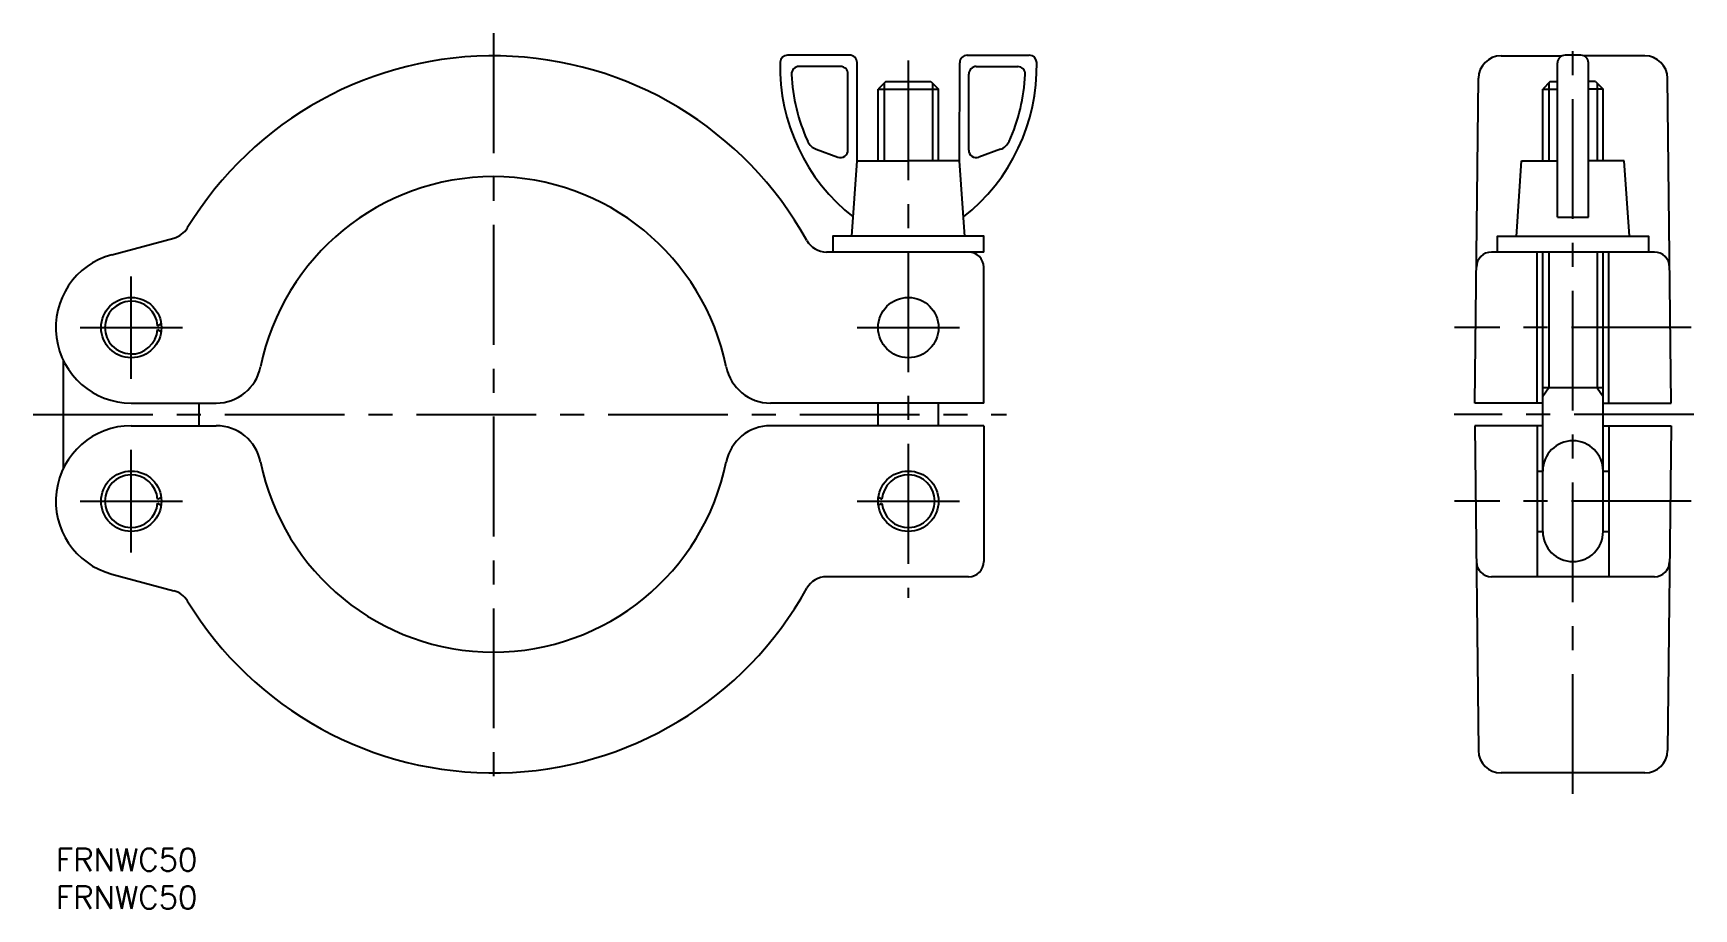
# Model space of a CAD drawing. Extents: x -3 to 217, y -8 to 108.
import ezdxf

# ---------------------------------------------------------------- set-up
doc = ezdxf.new("R2010")
doc.units = 0
doc.header["$LTSCALE"] = 0.5
doc.linetypes.add('CENTER', pattern=[50.8, 31.75, -6.35, 6.35, -6.35])
for name, color, linetype in [('MSM_CENTER', 1, 'CENTER'), ('MSM_CONTINUOUS', 7, 'CONTINUOUS'), ('MSM_NARROW', 5, 'CONTINUOUS'), ('MSM_PART_NUMBER', 7, 'CONTINUOUS')]:
    doc.layers.add(name, color=color, linetype=linetype)
doc.styles.get("Standard").update_dxf_attribs({"font": 'txt.shx', "height": 3, "bigfont": 'bigfont.shx'})

msp = doc.modelspace()

# ---------------------------------------------------------------- linework, layer by layer
at = {"layer": 'MSM_CENTER'}
for p, q in [((58, 108), (58, 7)), ((201.1, 7.21), (201.1, 107.88)), ((113, 104.39), (113, 33.21)), ((10, 62.21), (10, 75.79)), ((3.21, 69), (16.79, 69)), ((106.21, 69), (119.79, 69)), ((216.79, 69), (185.42, 69)), ((-3, 57.5), (126, 57.5)), ((217.12, 57.5), (185.35, 57.5)), ((10, 39.21), (10, 52.79)), ((3.21, 46), (16.79, 46)), ((106.21, 46), (119.79, 46)), ((216.79, 46), (185.42, 46))]:
    msp.add_line(p, q, dxfattribs=at)
at = {"layer": 'MSM_CONTINUOUS'}
for p, q in [((105.2, 105.1), (97, 105.1)), ((104, 103.6), (98.52, 103.6)), ((106.2, 91.1), (106.2, 104.1)), ((119.8, 91.09), (119.81, 104.09)), ((120.82, 105.09), (129.02, 105.09)), ((122.01, 103.59), (127.5, 103.59)), ((191.57, 105), (199.64, 105)), ((199.05, 83.65), (199.05, 104.09)), ((202.15, 105.09), (200.05, 105.09)), ((210.64, 105), (202.57, 105)), ((203.15, 83.65), (203.15, 104.09)), ((105, 92.53), (105, 102.6)), ((110, 101.6), (109, 100.6)), ((110, 101.6), (116, 101.6)), ((116, 101.6), (117, 100.6)), ((121.01, 92.52), (121.01, 102.59)), ((188.1, 59), (188.57, 102.03)), ((198.1, 101.6), (197.1, 100.6)), ((198.1, 101.6), (199.05, 101.6)), ((204.1, 101.6), (203.15, 101.6)), ((204.1, 101.6), (205.1, 100.6)), ((214.1, 59), (213.64, 102.03)), ((109, 91.1), (109, 100.6)), ((109, 100.6), (117, 100.6)), ((117, 91.1), (117, 100.6)), ((197.1, 91.1), (197.1, 100.6)), ((197.1, 100.6), (199.05, 100.6)), ((205.1, 100.6), (203.15, 100.6)), ((205.1, 91.1), (205.1, 100.6)), ((100.79, 92.63), (103.66, 91.59)), ((125.22, 92.62), (122.35, 91.58)), ((105.5, 81.1), (106.2, 91.1)), ((106.2, 91.1), (113, 91.1)), ((119.8, 91.09), (113, 91.1)), ((120.5, 81.09), (119.8, 91.09)), ((193.61, 81.09), (194.3, 91.1)), ((194.3, 91.1), (199.05, 91.1)), ((207.9, 91.1), (203.15, 91.1)), ((208.6, 81.1), (207.9, 91.1)), ((199.05, 83.65), (203.15, 83.65)), ((7.41, 78.66), (15.64, 80.86)), ((123, 79), (102.16, 79)), ((211.91, 79), (190.3, 79)), ((196.35, 59), (196.35, 79)), ((197.1, 42), (197.1, 79)), ((205.1, 42), (205.1, 79)), ((205.85, 59), (205.85, 79)), ((123, 59), (123, 77)), ((13.49, 69.25), (14.01, 69.55)), ((13.49, 68.75), (14.01, 68.45)), ((1, 50.36), (1, 64.64)), ((205.1, 61), (197.1, 61)), ((10, 59), (21.26, 59)), ((19, 56), (19, 59)), ((123, 59), (94.74, 59)), ((109, 56), (109, 59)), ((117, 56), (117, 59)), ((197.1, 59), (188.1, 59)), ((205.1, 59), (214.1, 59)), ((10, 56), (21.26, 56)), ((123, 56), (94.74, 56)), ((123, 56), (123, 38)), ((188.1, 56), (188.57, 12.97)), ((197.1, 56), (188.1, 56)), ((196.35, 56), (196.35, 36)), ((205.1, 56), (214.1, 56)), ((205.85, 56), (205.85, 36)), ((214.1, 56), (213.64, 12.97)), ((196.35, 50), (197.1, 50)), ((205.1, 50), (205.85, 50)), ((13.49, 46.25), (14.01, 46.55)), ((108.94, 46.58), (109.51, 46.25)), ((13.49, 45.75), (14.01, 45.45)), ((108.94, 45.42), (109.51, 45.75)), ((196.35, 42), (197.1, 42)), ((205.1, 42), (205.85, 42)), ((7.41, 36.34), (15.64, 34.14)), ((121, 36), (102.16, 36)), ((211.91, 36), (190.3, 36)), ((210.64, 10), (191.57, 10))]:
    msp.add_line(p, q, dxfattribs=at)
for points in [[(123, 79), (123, 81.1), (103, 81.1), (103, 79)], [(191.1, 79), (191.1, 81.1), (211.1, 81.1), (211.1, 79)]]:
    msp.add_lwpolyline(points, dxfattribs=at)
for centre in [(10, 69), (113, 69), (10, 46), (113, 46)]:
    msp.add_circle(centre, 4, dxfattribs=at)
for centre, radius, start, end in [((58, 57.5), 47.5, 29.0222, 148.6645), ((121.4, 103.61), 25.4, 178.7768, 231.7736), ((97, 104.1), 1, 90, 176.8692), ((98.52, 102.6), 1, 90, 182.5332), ((104, 102.6), 1, 0, 90), ((105.2, 104.1), 1, 0, 90), ((120.81, 104.09), 1, 89.9551, 179.9551), ((104.62, 103.62), 25.4, 308.1815, 1.1783), ((122.01, 102.59), 1, 89.9551, 179.9551), ((127.5, 102.59), 1, 357.4219, 89.9551), ((129.02, 104.09), 1, 3.0859, 89.9551), ((191.57, 102), 3, 90, 179.3772), ((200.05, 104.09), 1, 90, 180), ((202.15, 104.09), 1, 0, 90), ((210.64, 102), 3, 0.6228, 90), ((121.4, 103.61), 23.9, 182.5332, 204.5499), ((104.62, 103.62), 23.9, 335.4052, 357.4219), ((101.47, 94.51), 2, 204.5499, 250), ((104, 92.53), 1, 250, 0), ((122.01, 92.52), 1, 179.9551, 289.9551), ((124.53, 94.5), 2, 289.9551, 335.4052), ((58, 57.5), 31.5, 11.537, 168.463), ((14.87, 83.76), 3, 285, 328.6645), ((102.16, 82), 3, 209.0222, 270), ((10, 69), 10, 105, 270), ((121, 77), 2, 0, 90), ((190.3, 77), 2, 90, 179.3772), ((211.91, 77), 2, 0.6228, 90), ((10, 69), 3.5, 4.096, 355.904), ((21.26, 65), 6, 270, 348.463), ((94.74, 65), 6, 191.537, 270), ((10, 46), 10, 90, 255), ((21.26, 50), 6, 11.537, 90), ((94.74, 50), 6, 90, 168.463), ((201.1, 50), 4, 0, 180), ((58, 57.5), 31.5, 191.537, 348.463), ((10, 46), 3.5, 4.096, 355.904), ((113, 46), 3.5, 184.096, 175.904), ((201.1, 42), 4, 180, 0), ((121, 38), 2, 270, 0), ((190.3, 38), 2, 180.6228, 270), ((211.91, 38), 2, 270, 359.3772), ((102.16, 33), 3, 90, 150.9778), ((14.87, 31.24), 3, 31.3355, 75), ((58, 57.5), 47.5, 211.3355, 330.9778), ((191.57, 13), 3, 180.6228, 270), ((210.64, 13), 3, 270, 359.3772)]:
    msp.add_arc(centre, radius, start, end, dxfattribs=at)
at = {"layer": 'MSM_NARROW'}
for p, q in [((109.8, 101.4), (109.8, 91.1)), ((116.2, 101.4), (116.2, 91.1)), ((197.9, 101.4), (197.9, 91.1)), ((204.3, 101.4), (204.3, 91.1)), ((197.9, 79), (197.9, 61)), ((204.3, 79), (204.3, 61)), ((197.9, 61), (197.1, 59.85)), ((204.3, 61), (205.1, 59.85))]:
    msp.add_line(p, q, dxfattribs=at)

# ---------------------------------------------------------------- texts
at = {"layer": 'MSM_PART_NUMBER', "linetype": 'CONTINUOUS'}
for p in [(0, -3), (0, -8)]:
    msp.add_text('FRNWC50', height=3, dxfattribs=at).set_placement(p)

doc.saveas('drawing.dxf')
